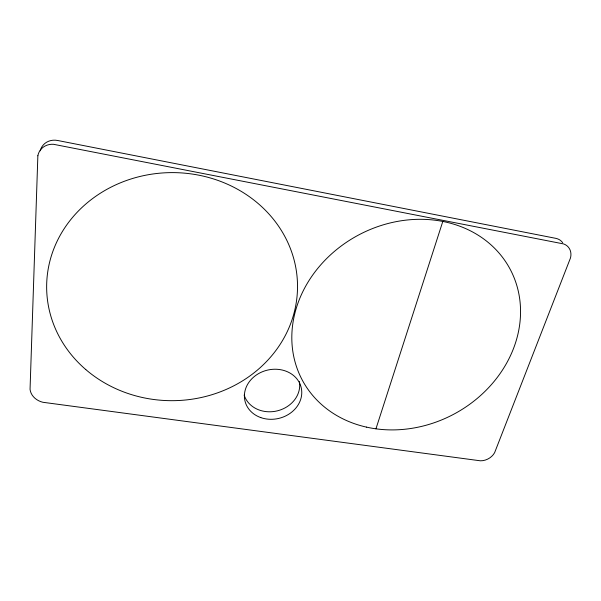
<?xml version="1.0" encoding="UTF-8"?>
<svg xmlns="http://www.w3.org/2000/svg" width="601" height="601" viewBox="0 0 601 601"><rect width="100%" height="100%" fill="white"/><g stroke="black" fill="none" stroke-linecap="round" stroke-linejoin="round"><path stroke-width="0.9" d="M375.948 428.821L442.802 221.446M299.366 381.53A28.465 24.528 -13.5 0 1 277.294 410.859A28.465 24.528 -13.5 0 1 244.141 395.015M40.244 150.798A16.002 14.627 28.9 0 1 57.598 140.476L555.737 238.334A15.093 12.516 -40.4 0 1 562.679 242.706M37.863 155.742L30.05 389.35A17.008 14.289 6.3 0 0 42.874 402.279L480.402 460.809A13.522 10.675 -26.3 0 0 494.615 452.681L570.507 257.904A15.333 12.659 -40.2 0 0 563.625 243.931L53.451 144.285A16.287 14.867 28.3 0 0 37.863 155.742M85.785 369.562A125.436 114.032 -0.6 0 0 294.069 312.993A125.436 114.032 -0.6 0 0 136.382 177.393A125.436 114.032 -0.6 0 0 85.785 369.562M260.796 417.597A28.901 24.799 -13.6 0 0 301.679 390.5A28.901 24.799 -13.6 0 0 256.777 374.716A28.901 24.799 -13.6 0 0 260.796 417.597M366.392 427.101A117.796 101.464 -28.1 0 0 518.941 294.28A117.796 101.464 -28.1 0 0 333.217 252.435A117.796 101.464 -28.1 0 0 366.392 427.101"/></g></svg>
